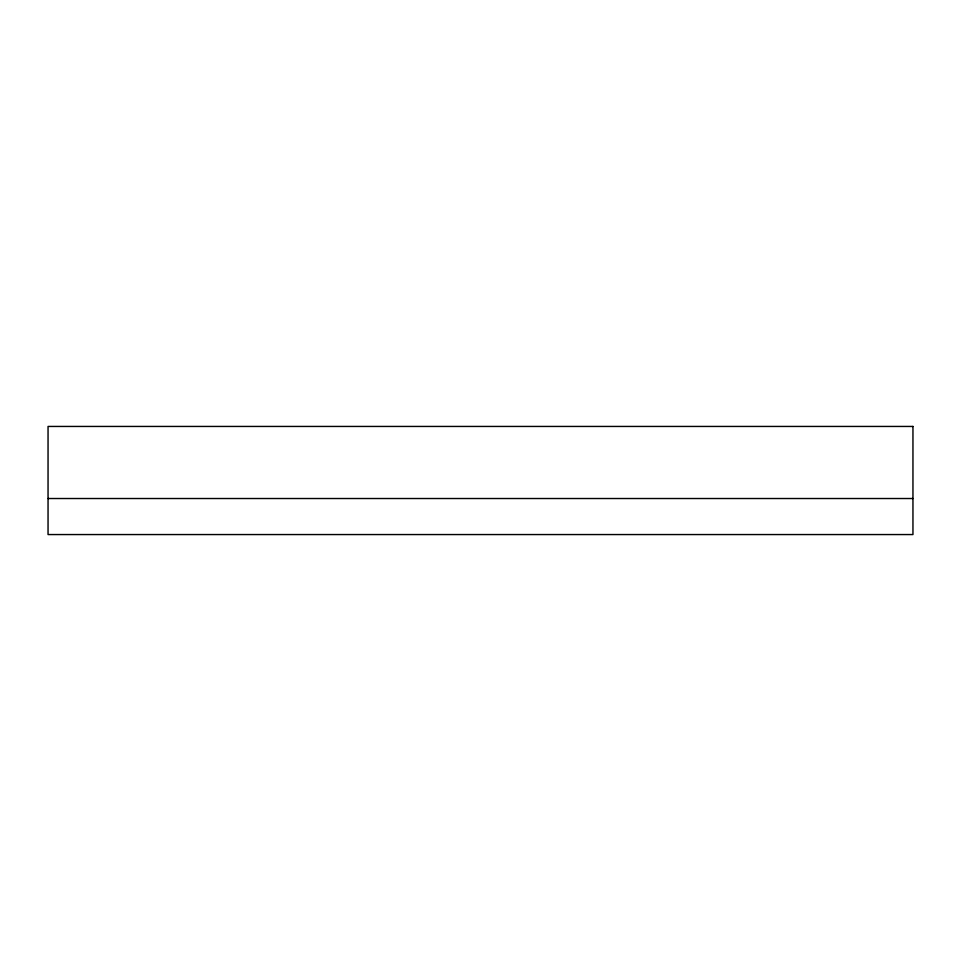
<?xml version="1.0" encoding="UTF-8"?>
<svg xmlns="http://www.w3.org/2000/svg" width="961" height="961" viewBox="0 0 961 961"><rect width="100%" height="100%" fill="white"/><g stroke="black" fill="none" stroke-linecap="round" stroke-linejoin="round"><path stroke-width="1.44" d="M48.05 498.519L912.95 498.519M912.95 426.444L48.05 426.444L48.05 534.556L912.95 534.556L912.95 426.444"/></g></svg>
